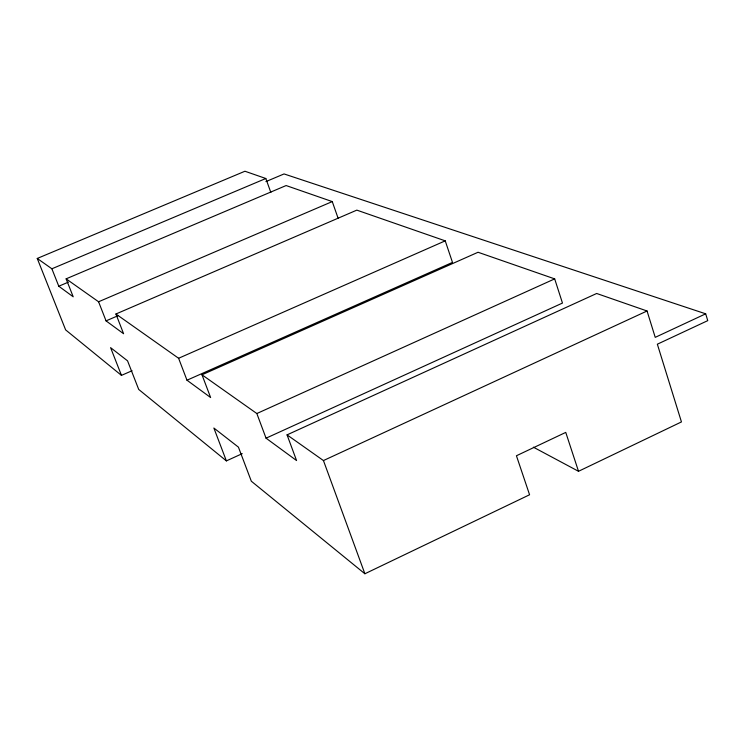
<?xml version="1.0" encoding="UTF-8"?>
<svg xmlns="http://www.w3.org/2000/svg" width="745" height="745" viewBox="0 0 745 745"><rect width="100%" height="100%" fill="white"/><g stroke="black" fill="none" stroke-linecap="round" stroke-linejoin="round"><path stroke-width="1.12" d="M242.246 453.649L226.387 460.894L213.871 428.03L238.437 447.158L251.326 481.214L364.882 573.762L529.574 494.764L516.434 455.754L565.753 432.398L578.511 471.296L681.452 421.921L657.351 344.199L707.75 320.639L705.692 313.822L284.05 173.939L265.909 181.603M705.692 313.822L655.228 337.355L647.051 310.991L596.671 293.483L287.058 434.866L296.566 460.55L266.049 438.181L256.839 413.531L201.988 374.791L478.048 252.257L554.68 278.881L562.466 303.066L266.049 438.181M287.058 434.866L323.442 460.559L647.051 310.991M256.839 413.531L554.68 278.881M115.922 314.008L178.604 358.271L186.986 380.211L452.485 262.408L445.231 240.849L356.827 210.127L115.922 314.008L123.596 333.732L106.051 320.872L98.582 301.772L66.119 278.844L286.117 185.552L332.261 201.588L338.128 218.313M178.604 358.271L445.231 240.849M270.845 192.461L265.825 178.502L244.937 171.238L37.25 258.45L65.635 329.895L121.463 375.387L132.07 370.731M106.051 320.872L117.803 315.805M98.582 301.772L332.261 201.588M37.25 258.45L51.88 268.787L58.78 286.22L68.428 282.122M51.88 268.787L265.825 178.502M533.392 447.186L578.511 471.296M58.78 286.22L73.196 296.789L66.119 278.844M186.986 380.211L210.621 397.541L201.988 374.791M226.387 460.894L138.71 389.439L127.553 360.841L110.586 347.636L121.463 375.387M323.442 460.559L364.882 573.762"/></g></svg>
